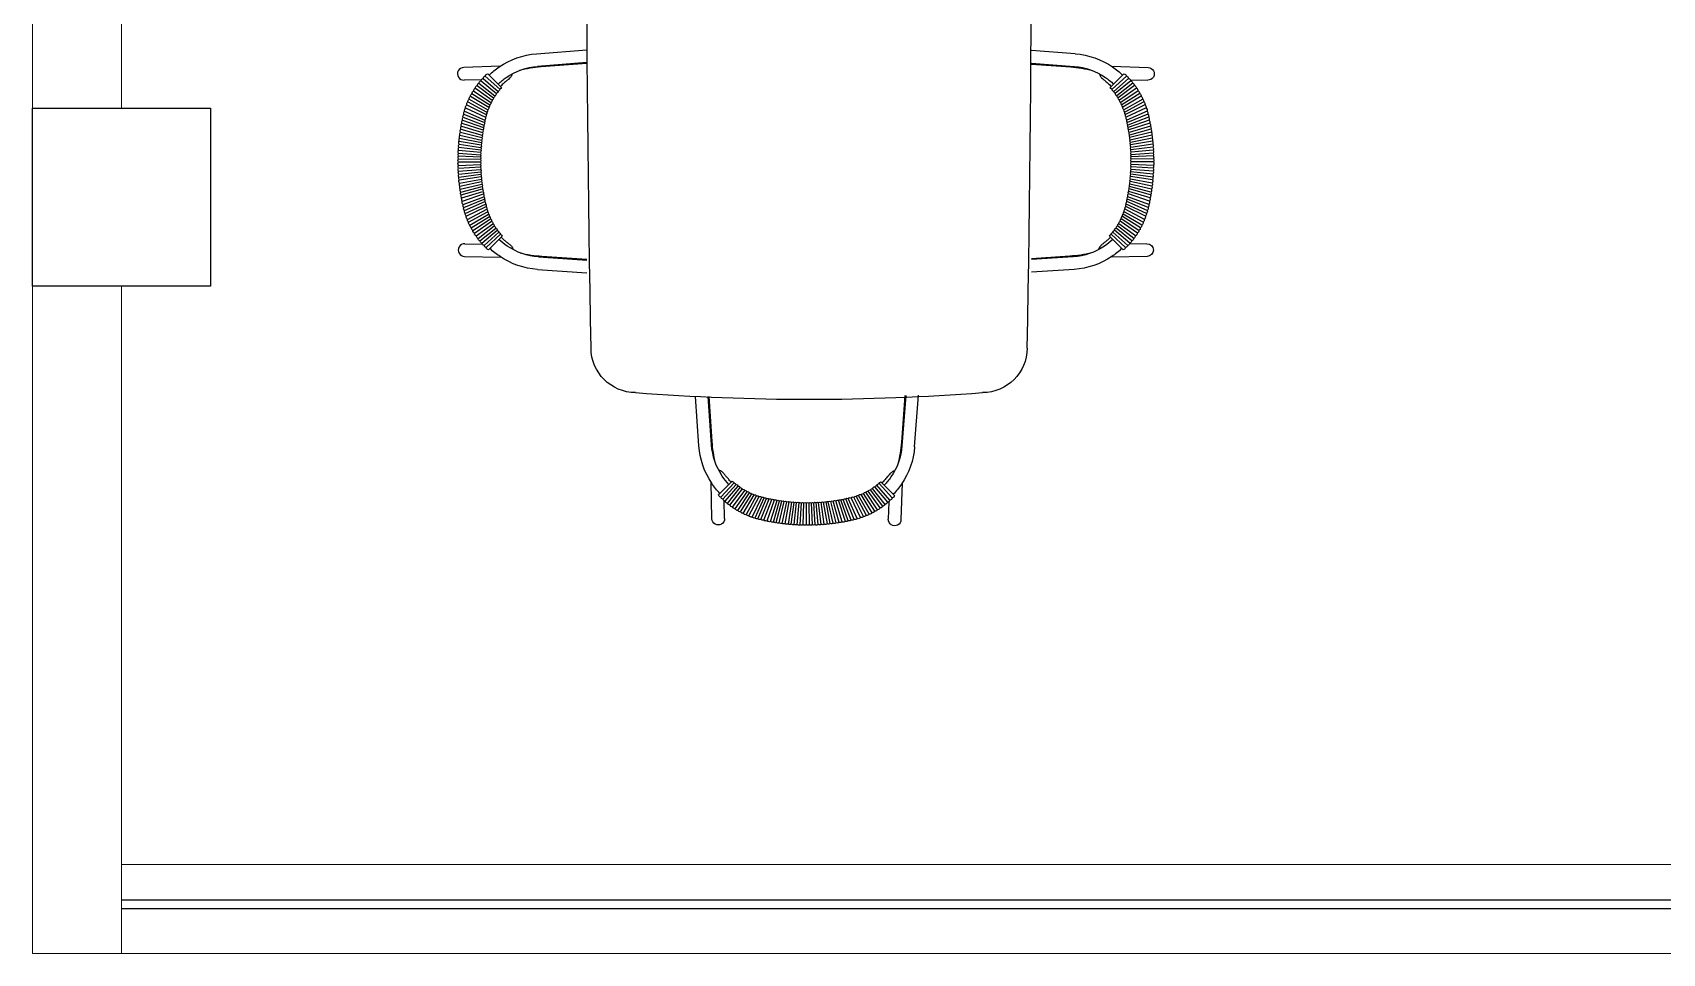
# Model space of a CAD drawing. Header units: millimetres. Extents: x 699029 to 727993, y 4486031 to 4516039.
# Drawn here: x 725362.9 to 725729.2, y 4489926 to 4490133 of the extents above; entities that cross this region are included whole.
import ezdxf

# ---------------------------------------------------------------- set-up
doc = ezdxf.new("R2010")
doc.units = ezdxf.units.MM
doc.layers.add('A-BA', color=1, linetype='Continuous')
doc.layers.add('A-TEFRIS', color=251, linetype='Continuous')
doc.layers.add('DBM_w_sld', color=111, linetype='Continuous', lineweight=20)

# ---------------------------------------------------------------- blocks, each defined once
blk = doc.blocks.new('ERT')
at = {"layer": 'A-TEFRIS'}
for p, q in [((14993.16, -10063.34), (15002.98, -10062.59)), ((15114.2, -10063.34), (15102.93, -10062.47)), ((14984.95, -10066.16), (14976.78, -10066.4)), ((14981.64, -10068.36), (14984.88, -10071.33)), ((14982.19, -10067.84), (14985.27, -10070.89)), ((15002.97, -10065.45), (14993.37, -10066.18)), ((15002.97, -10065.64), (14994.16, -10066.3)), ((15102.93, -10065.33), (15113.99, -10066.18)), ((15102.93, -10065.53), (15113.2, -10066.3)), ((15125.17, -10067.84), (15122.09, -10070.89)), ((15122.41, -10066.16), (15130.58, -10066.4)), ((15125.72, -10068.36), (15122.48, -10071.33)), ((14980.79, -10069.16), (14976.86, -10069.25)), ((14979.01, -10071.67), (14982.91, -10074.3)), ((14979.41, -10071.05), (14983.2, -10073.75)), ((14979.81, -10070.48), (14983.5, -10073.24)), ((14980.21, -10069.96), (14983.79, -10072.78)), ((14980.68, -10069.39), (14984.15, -10072.27)), ((14981.14, -10068.87), (14984.5, -10071.8)), ((15126.22, -10068.87), (15122.86, -10071.8)), ((15126.68, -10069.39), (15123.21, -10072.27)), ((15127.15, -10069.96), (15123.57, -10072.78)), ((15127.55, -10070.48), (15123.86, -10073.24)), ((15127.95, -10071.05), (15124.16, -10073.75)), ((15128.35, -10071.67), (15124.45, -10074.3)), ((15126.57, -10069.16), (15130.5, -10069.25)), ((14977.22, -10075.49), (14981.69, -10077.62)), ((14977.47, -10074.79), (14981.85, -10077.02)), ((14977.72, -10074.15), (14982.02, -10076.47)), ((14977.99, -10073.56), (14982.2, -10075.95)), ((14978.31, -10072.89), (14982.42, -10075.37)), ((14978.64, -10072.28), (14982.65, -10074.84)), ((15128.72, -10072.28), (15124.71, -10074.84)), ((15129.05, -10072.89), (15124.94, -10075.37)), ((15129.37, -10073.56), (15125.16, -10075.95)), ((15129.64, -10074.15), (15125.34, -10076.47)), ((15129.89, -10074.79), (15125.51, -10077.02)), ((15130.14, -10075.49), (15125.67, -10077.62)), ((14976.39, -10078.91), (14981.12, -10080.47)), ((14976.52, -10078.24), (14981.22, -10079.91)), ((14976.65, -10077.61), (14981.31, -10079.4)), ((14976.82, -10076.89), (14981.43, -10078.8)), ((14976.99, -10076.23), (14981.55, -10078.24)), ((15130.37, -10076.23), (15125.81, -10078.24)), ((15130.54, -10076.89), (15125.93, -10078.8)), ((15130.71, -10077.61), (15126.05, -10079.4)), ((15130.84, -10078.24), (15126.14, -10079.91)), ((15130.97, -10078.91), (15126.24, -10080.47)), ((14975.8, -10082.95), (14980.71, -10083.79)), ((14975.87, -10082.29), (14980.76, -10083.25)), ((14975.95, -10081.66), (14980.81, -10082.74)), ((14976.04, -10080.96), (14980.88, -10082.15)), ((14976.14, -10080.29), (14980.95, -10081.61)), ((14976.26, -10079.62), (14981.03, -10081.05)), ((15131.1, -10079.62), (15126.33, -10081.05)), ((15131.22, -10080.29), (15126.41, -10081.61)), ((15131.32, -10080.96), (15126.48, -10082.15)), ((15131.41, -10081.66), (15126.55, -10082.74)), ((15131.49, -10082.29), (15126.6, -10083.25)), ((15131.56, -10082.95), (15126.65, -10083.79)), ((14975.59, -10086.3), (14980.56, -10086.52)), ((14975.61, -10085.68), (14980.57, -10086.02)), ((14975.65, -10084.97), (14980.6, -10085.44)), ((14975.69, -10084.31), (14980.63, -10084.9)), ((14975.74, -10083.66), (14980.66, -10084.37)), ((15131.62, -10083.66), (15126.7, -10084.37)), ((15131.67, -10084.31), (15126.73, -10084.9)), ((15131.71, -10084.97), (15126.76, -10085.44)), ((15131.75, -10085.68), (15126.79, -10086.02)), ((15131.77, -10086.3), (15126.8, -10086.52)), ((14975.58, -10086.96), (14980.55, -10087.06)), ((14975.58, -10087.66), (14980.55, -10087.64)), ((14975.59, -10088.42), (14980.56, -10088.25)), ((14975.61, -10089.06), (14980.57, -10088.78)), ((14975.64, -10089.72), (14980.59, -10089.32)), ((14975.68, -10090.4), (14980.62, -10089.87)), ((14975.72, -10091.05), (14980.65, -10090.4)), ((15131.64, -10091.05), (15126.71, -10090.4)), ((15131.68, -10090.4), (15126.74, -10089.87)), ((15131.72, -10089.72), (15126.77, -10089.32)), ((15131.75, -10089.06), (15126.79, -10088.78)), ((15131.77, -10088.42), (15126.8, -10088.25)), ((15131.78, -10086.96), (15126.81, -10087.06)), ((15131.78, -10087.66), (15126.81, -10087.64)), ((14975.78, -10091.71), (14980.7, -10090.94)), ((14975.85, -10092.41), (14980.75, -10091.52)), ((14975.93, -10093.09), (14980.8, -10092.07)), ((14976.02, -10093.75), (14980.87, -10092.62)), ((14976.12, -10094.43), (14980.94, -10093.17)), ((14976.23, -10095.08), (14981.02, -10093.71)), ((15131.13, -10095.08), (15126.34, -10093.71)), ((15131.24, -10094.43), (15126.42, -10093.17)), ((15131.34, -10093.75), (15126.49, -10092.62)), ((15131.43, -10093.09), (15126.56, -10092.07)), ((15131.51, -10092.41), (15126.61, -10091.52)), ((15131.58, -10091.71), (15126.66, -10090.94)), ((14976.34, -10095.75), (14981.1, -10094.26)), ((14976.48, -10096.46), (14981.2, -10094.84)), ((14976.64, -10097.2), (14981.31, -10095.46)), ((14976.79, -10097.87), (14981.42, -10096.01)), ((14976.96, -10098.56), (14981.54, -10096.58)), ((14977.14, -10099.21), (14981.67, -10097.13)), ((14977.36, -10099.87), (14981.8, -10097.69)), ((15130, -10099.87), (15125.56, -10097.69)), ((15130.22, -10099.21), (15125.69, -10097.13)), ((15130.4, -10098.56), (15125.82, -10096.58)), ((15130.57, -10097.87), (15125.94, -10096.01)), ((15130.72, -10097.2), (15126.05, -10095.46)), ((15130.88, -10096.46), (15126.16, -10094.84)), ((15131.02, -10095.75), (15126.26, -10094.26)), ((14977.61, -10100.56), (14981.96, -10098.28)), ((14977.88, -10101.2), (14982.14, -10098.84)), ((14978.17, -10101.83), (14982.34, -10099.39)), ((14978.49, -10102.47), (14982.56, -10099.94)), ((14978.82, -10103.06), (14982.8, -10100.46)), ((14979.19, -10103.65), (14983.06, -10100.98)), ((14979.6, -10104.27), (14983.36, -10101.53)), ((15127.76, -10104.27), (15124, -10101.53)), ((15128.17, -10103.65), (15124.3, -10100.98)), ((15128.54, -10103.06), (15124.56, -10100.46)), ((15128.87, -10102.47), (15124.8, -10099.94)), ((15129.19, -10101.83), (15125.02, -10099.39)), ((15129.48, -10101.2), (15125.22, -10098.84)), ((15129.75, -10100.56), (15125.4, -10098.28)), ((14980, -10104.83), (14983.66, -10102.03)), ((14980.43, -10105.38), (14983.98, -10102.52)), ((14980.89, -10105.92), (14984.32, -10103.01)), ((14981.35, -10106.42), (14984.68, -10103.46)), ((14981.84, -10106.92), (14985.05, -10103.91)), ((14982.38, -10107.42), (14985.44, -10104.34)), ((15124.98, -10107.42), (15121.92, -10104.34)), ((15125.52, -10106.92), (15122.31, -10103.91)), ((15126.01, -10106.42), (15122.69, -10103.46)), ((15126.47, -10105.92), (15123.04, -10103.01)), ((15126.93, -10105.38), (15123.38, -10102.52)), ((15127.36, -10104.83), (15123.7, -10102.03)), ((14977.04, -10106.05), (14981.06, -10106.11)), ((14994.37, -10108.84), (15002.97, -10109.4)), ((15112.99, -10108.84), (15102.93, -10109.49)), ((15130.32, -10106.05), (15126.3, -10106.11)), ((14976.98, -10108.9), (14985.15, -10109.06)), ((14993.4, -10111.81), (15002.98, -10112.45)), ((14993.58, -10108.97), (15002.97, -10109.6)), ((15113.96, -10111.81), (15102.92, -10112.55)), ((15113.78, -10108.97), (15102.93, -10109.7)), ((15130.38, -10108.9), (15122.21, -10109.06)), ((15029.24, -10151.66), (15028.36, -10140.11)), ((15031.22, -10140.13), (15032.08, -10151.45)), ((15031.42, -10140.13), (15032.21, -10150.67)), ((15074.74, -10150.46), (15075.4, -10140.35)), ((15074.87, -10151.24), (15075.61, -10140.35)), ((15077.72, -10151.43), (15078.46, -10140.36)), ((15032.07, -10159.88), (15032.31, -10168.05)), ((15033.74, -10162.64), (15036.8, -10159.56)), ((15034.26, -10163.18), (15037.23, -10159.94)), ((15072.33, -10163.47), (15069.36, -10160.15)), ((15072.82, -10162.98), (15069.82, -10159.77)), ((15073.32, -10162.45), (15070.24, -10159.39)), ((15074.81, -10167.84), (15074.97, -10159.67)), ((15034.78, -10163.68), (15037.7, -10160.32)), ((15035.29, -10164.15), (15038.17, -10160.68)), ((15035.87, -10164.62), (15038.69, -10161.03)), ((15036.38, -10165.01), (15039.15, -10161.33)), ((15036.95, -10165.41), (15039.65, -10161.62)), ((15037.57, -10165.82), (15040.2, -10161.91)), ((15038.19, -10166.18), (15040.74, -10162.17)), ((15038.8, -10166.51), (15041.28, -10162.41)), ((15039.46, -10166.84), (15041.85, -10162.63)), ((15040.06, -10167.1), (15042.37, -10162.81)), ((15040.7, -10167.36), (15042.92, -10162.98)), ((15041.39, -10167.61), (15043.52, -10163.13)), ((15042.13, -10167.83), (15044.15, -10163.28)), ((15042.8, -10168.01), (15044.71, -10163.39)), ((15043.51, -10168.17), (15045.3, -10163.51)), ((15044.14, -10168.31), (15045.82, -10163.61)), ((15044.81, -10168.44), (15046.37, -10163.7)), ((15045.52, -10168.57), (15046.96, -10163.8)), ((15060.99, -10168.6), (15059.61, -10163.81)), ((15061.65, -10168.48), (15060.16, -10163.73)), ((15062.36, -10168.34), (15060.75, -10163.63)), ((15063.11, -10168.19), (15061.36, -10163.51)), ((15063.78, -10168.04), (15061.92, -10163.4)), ((15064.46, -10167.87), (15062.49, -10163.28)), ((15065.11, -10167.68), (15063.03, -10163.16)), ((15065.77, -10167.47), (15063.59, -10163.02)), ((15066.46, -10167.21), (15064.19, -10162.86)), ((15067.11, -10166.95), (15064.74, -10162.68)), ((15067.74, -10166.66), (15065.29, -10162.49)), ((15068.37, -10166.33), (15065.84, -10162.26)), ((15068.97, -10166), (15066.36, -10162.03)), ((15069.56, -10165.64), (15066.89, -10161.77)), ((15070.18, -10165.23), (15067.43, -10161.47)), ((15070.73, -10164.82), (15067.93, -10161.17)), ((15071.28, -10164.4), (15068.42, -10160.85)), ((15071.82, -10163.93), (15068.91, -10160.5)), ((15071.96, -10167.79), (15072.01, -10163.77)), ((15035.06, -10164.04), (15035.16, -10167.97)), ((15046.19, -10168.68), (15047.51, -10163.88)), ((15046.86, -10168.78), (15048.06, -10163.95)), ((15047.57, -10168.88), (15048.64, -10164.02)), ((15048.19, -10168.95), (15049.15, -10164.07)), ((15048.85, -10169.02), (15049.69, -10164.12)), ((15049.56, -10169.09), (15050.27, -10164.16)), ((15050.21, -10169.14), (15050.81, -10164.2)), ((15050.88, -10169.18), (15051.35, -10164.23)), ((15051.58, -10169.21), (15051.92, -10164.25)), ((15052.2, -10169.23), (15052.43, -10164.26)), ((15052.86, -10169.24), (15052.97, -10164.27)), ((15053.56, -10169.24), (15053.54, -10164.27)), ((15054.32, -10169.23), (15054.15, -10164.27)), ((15054.97, -10169.22), (15054.68, -10164.25)), ((15055.63, -10169.19), (15055.22, -10164.23)), ((15056.3, -10169.15), (15055.77, -10164.2)), ((15056.95, -10169.1), (15056.3, -10164.17)), ((15057.61, -10169.05), (15056.84, -10164.13)), ((15058.32, -10168.97), (15057.42, -10164.08)), ((15058.99, -10168.89), (15057.98, -10164.02)), ((15059.66, -10168.81), (15058.52, -10163.96)), ((15060.34, -10168.71), (15059.08, -10163.89))]:
    blk.add_line(p, q, dxfattribs=at)
for points in [[(15101.95, -10129.5, 0.009662), (15101.95, -9922.51, 23.5)], [(15091.95, -10139.5, -0.038462), (15013.95, -10139.5, 0.034091)]]:
    blk.add_lwpolyline(points, format="xyb", dxfattribs=at)
for centre, radius, start, end in [((14994.44, -10080.39), 17.1, 94.2772, 124.5533), ((15112.92, -10080.39), 17.1, 55.4467, 85.7228), ((14981.89, -10069.09), 0.775, 108.3962, 163.3962), ((14982.41, -10068.62), 0.816, 106.0642, 161.0642), ((14994.98, -10081.17), 18.05, 124.5533, 133.7698), ((14994.44, -10080.39), 14.25, 94.2772, 124.5533), ((15112.92, -10080.39), 14.25, 55.4467, 85.7228), ((15112.38, -10081.17), 18.05, 46.2302, 55.4467), ((15124.95, -10068.62), 0.816, 18.9358, 73.9358), ((15125.47, -10069.09), 0.775, 16.6038, 71.6038), ((14979.41, -10072.32), 0.77, 121.856, 176.856), ((14979.81, -10071.75), 0.804, 119.5494, 174.5494), ((14980.16, -10071.15), 0.753, 117.2679, 172.2679), ((14980.51, -10070.6), 0.706, 115.1299, 170.1299), ((14980.99, -10070.13), 0.804, 112.9171, 167.9171), ((14981.41, -10069.58), 0.753, 110.6353, 165.6353), ((14983.48, -10072.18), 0.677, 297.8521, 352.8521), ((14983.88, -10071.69), 0.635, 295.5676, 350.5676), ((14984.24, -10071.2), 0.655, 293.3215, 348.3215), ((14994.98, -10081.17), 15.2, 124.5533, 133.4871), ((14984.66, -10070.74), 0.627, 291.0893, 346.0893), ((14994.98, -10081.17), 14.46, 133.0673, 133.4149), ((15112.38, -10081.17), 15.2, 46.5129, 55.4467), ((15122.7, -10070.74), 0.627, 193.9107, 248.9107), ((15112.38, -10081.17), 14.46, 46.5851, 46.9327), ((15123.12, -10071.2), 0.655, 191.6785, 246.6785), ((15123.48, -10071.69), 0.635, 189.4324, 244.4324), ((15123.88, -10072.18), 0.677, 187.1479, 242.1479), ((15125.95, -10069.58), 0.753, 14.3647, 69.3647), ((15126.37, -10070.13), 0.804, 12.0829, 67.0829), ((15126.85, -10070.6), 0.706, 9.8701, 64.8701), ((15127.2, -10071.15), 0.753, 7.7321, 62.7321), ((15127.55, -10071.75), 0.804, 5.4506, 60.4506), ((15127.95, -10072.32), 0.77, 3.144, 58.144), ((14977.81, -10076.08), 0.834, 135.3704, 190.3704), ((14978.01, -10075.38), 0.8, 132.9751, 187.9751), ((14978.21, -10074.72), 0.75, 130.7032, 185.7032), ((14978.43, -10074.11), 0.704, 128.5724, 183.5724), ((14978.79, -10073.54), 0.802, 126.3649, 181.3649), ((14979.07, -10072.9), 0.752, 124.0867, 179.0867), ((14981.75, -10075.45), 0.672, 311.2727, 6.2727), ((14982.02, -10074.88), 0.631, 309.0044, 4.0044), ((14982.27, -10074.32), 0.646, 306.7812, 1.7812), ((14982.53, -10073.74), 0.675, 304.4803, 359.4803), ((14982.87, -10073.21), 0.633, 302.2022, 357.2022), ((14983.2, -10072.73), 0.594, 300.0656, 355.0656), ((15124.16, -10072.73), 0.594, 184.9344, 239.9344), ((15124.49, -10073.21), 0.633, 182.7978, 237.7978), ((15124.83, -10073.74), 0.675, 180.5197, 235.5197), ((15125.09, -10074.32), 0.646, 178.2188, 233.2188), ((15125.34, -10074.88), 0.631, 175.9956, 230.9956), ((15125.61, -10075.45), 0.672, 173.7273, 228.7273), ((15128.29, -10072.9), 0.752, 0.9133, 55.9133), ((15128.57, -10073.54), 0.802, 358.6351, 53.6351), ((15128.93, -10074.11), 0.704, 356.4276, 51.4276), ((15129.15, -10074.72), 0.75, 354.2968, 49.2968), ((15129.35, -10075.38), 0.8, 352.0249, 47.0249), ((15129.55, -10076.08), 0.834, 349.6296, 44.6296), ((14977.01, -10079.39), 0.784, 142.1683, 197.1683), ((14977.09, -10078.7), 0.738, 141.2853, 196.2853), ((14977.19, -10078.05), 0.695, 140.4543, 195.4543), ((14977.42, -10077.41), 0.795, 139.5475, 194.5475), ((14977.55, -10076.73), 0.747, 137.688, 192.688), ((14980.77, -10079.56), 0.572, 322.0217, 17.0217), ((14980.8, -10078.99), 0.656, 321.2619, 16.2619), ((14980.95, -10078.41), 0.618, 320.4734, 15.4734), ((14981.02, -10077.79), 0.695, 319.6442, 14.6442), ((14981.2, -10077.17), 0.668, 317.8415, 12.8415), ((14981.4, -10076.58), 0.627, 315.586, 10.586), ((14981.61, -10076.04), 0.589, 313.4685, 8.4685), ((15125.75, -10076.04), 0.589, 171.5315, 226.5315), ((15125.96, -10076.58), 0.627, 169.414, 224.414), ((15126.16, -10077.17), 0.668, 167.1585, 222.1585), ((15126.34, -10077.79), 0.695, 165.3558, 220.3558), ((15126.41, -10078.41), 0.618, 164.5266, 219.5266), ((15126.56, -10078.99), 0.656, 163.7381, 218.7381), ((15126.59, -10079.56), 0.572, 162.9783, 217.9783), ((15129.81, -10076.73), 0.747, 347.312, 42.312), ((15129.94, -10077.41), 0.795, 345.4525, 40.4525), ((15130.17, -10078.05), 0.695, 344.5457, 39.5457), ((15130.27, -10078.7), 0.738, 343.7147, 38.7147), ((15130.35, -10079.39), 0.784, 342.8317, 37.8317), ((14976.45, -10083.36), 0.769, 147.294, 202.294), ((14976.47, -10082.69), 0.722, 146.4294, 201.4294), ((14976.51, -10082.05), 0.678, 145.6172, 200.6172), ((14976.68, -10081.4), 0.775, 144.7741, 199.7741), ((14976.73, -10080.72), 0.728, 143.9018, 198.9018), ((14976.85, -10080.06), 0.738, 143.0512, 198.0512), ((14980.21, -10083.47), 0.59, 327.2496, 22.2496), ((14980.29, -10082.94), 0.555, 326.5409, 21.5409), ((14980.28, -10082.38), 0.635, 325.8046, 20.8046), ((14980.39, -10081.81), 0.597, 325.0423, 20.0423), ((14980.46, -10081.25), 0.605, 324.2982, 19.2982), ((14980.51, -10080.67), 0.644, 323.5251, 18.5251), ((14980.64, -10080.1), 0.607, 322.7511, 17.7511), ((15126.72, -10080.1), 0.607, 162.2489, 217.2489), ((15126.85, -10080.67), 0.644, 161.4749, 216.4749), ((15126.9, -10081.25), 0.605, 160.7018, 215.7018), ((15126.97, -10081.81), 0.597, 159.9577, 214.9577), ((15127.08, -10082.38), 0.635, 159.1954, 214.1954), ((15127.07, -10082.94), 0.555, 158.4591, 213.4591), ((15127.15, -10083.47), 0.59, 157.7504, 212.7504), ((15130.51, -10080.06), 0.738, 341.9488, 36.9488), ((15130.63, -10080.72), 0.728, 341.0982, 36.0982), ((15130.68, -10081.4), 0.775, 340.2259, 35.2259), ((15130.85, -10082.05), 0.678, 339.3828, 34.3828), ((15130.89, -10082.69), 0.722, 338.5706, 33.5706), ((15130.91, -10083.36), 0.769, 337.706, 32.706), ((14976.22, -10086.64), 0.715, 151.4772, 206.4772), ((14976.2, -10086.01), 0.67, 150.6735, 205.6735), ((14976.31, -10085.36), 0.765, 149.841, 204.841), ((14976.3, -10084.68), 0.717, 148.9814, 203.9814), ((14976.34, -10084.03), 0.711, 148.1526, 203.1526), ((14980.04, -10086.78), 0.583, 331.6461, 26.6461), ((14980.08, -10086.26), 0.547, 330.9467, 25.9467), ((14980.03, -10085.71), 0.624, 330.2221, 25.2221), ((14980.09, -10085.15), 0.585, 329.4736, 24.4736), ((14980.13, -10084.6), 0.581, 328.7518, 23.7518), ((14980.13, -10084.03), 0.628, 328.0035, 23.0035), ((15127.23, -10084.03), 0.628, 156.9965, 211.9965), ((15127.23, -10084.6), 0.581, 156.2482, 211.2482), ((15127.27, -10085.15), 0.585, 155.5264, 210.5264), ((15127.33, -10085.71), 0.624, 154.7779, 209.7779), ((15127.28, -10086.26), 0.547, 154.0533, 209.0533), ((15127.32, -10086.78), 0.583, 153.3539, 208.3539), ((15131.02, -10084.03), 0.711, 336.8474, 31.8474), ((15131.06, -10084.68), 0.717, 336.0186, 31.0186), ((15131.05, -10085.36), 0.765, 335.159, 30.159), ((15131.16, -10086.01), 0.67, 334.3265, 29.3265), ((15131.14, -10086.64), 0.715, 333.5228, 28.5228), ((14976.31, -10088.03), 0.818, 153.252, 208.252), ((14976.26, -10087.31), 0.763, 152.3345, 207.3345), ((14976.22, -10088.72), 0.699, 154.1325, 209.1325), ((14976.26, -10089.36), 0.715, 154.953, 209.953), ((14976.31, -10090.02), 0.735, 155.7944, 210.7944), ((14976.32, -10090.68), 0.702, 156.628, 211.628), ((14980, -10087.35), 0.622, 332.392, 27.392), ((14979.97, -10087.95), 0.665, 333.1889, 28.1889), ((14980.06, -10088.53), 0.573, 333.9549, 28.9549), ((14980.07, -10089.07), 0.584, 334.6705, 29.6705), ((14980.08, -10089.62), 0.6, 335.4029, 30.4029), ((14980.13, -10090.17), 0.573, 336.1287, 31.1287), ((14980.16, -10090.71), 0.587, 336.8465, 31.8465), ((15127.2, -10090.71), 0.587, 148.1535, 203.1535), ((15127.23, -10090.17), 0.573, 148.8713, 203.8713), ((15127.28, -10089.62), 0.6, 149.5971, 204.5971), ((15127.29, -10089.07), 0.584, 150.3295, 205.3295), ((15127.39, -10087.95), 0.665, 151.8111, 206.8111), ((15127.3, -10088.53), 0.573, 151.0451, 206.0451), ((15127.36, -10087.35), 0.622, 152.608, 207.608), ((15131.04, -10090.68), 0.702, 328.372, 23.372), ((15131.05, -10090.02), 0.735, 329.2056, 24.2056), ((15131.1, -10089.36), 0.715, 330.047, 25.047), ((15131.14, -10088.72), 0.699, 330.8675, 25.8675), ((15131.05, -10088.03), 0.818, 331.748, 26.748), ((15131.1, -10087.31), 0.763, 332.6655, 27.6655), ((14976.39, -10091.32), 0.718, 157.4521, 212.4521), ((14976.49, -10091.99), 0.769, 158.3149, 213.3149), ((14976.54, -10092.68), 0.739, 159.1894, 214.1894), ((14976.61, -10093.34), 0.724, 160.038, 215.038), ((14976.72, -10094), 0.745, 160.8903, 215.8903), ((14980.17, -10091.28), 0.628, 337.5984, 32.5984), ((14980.24, -10091.85), 0.604, 338.361, 33.361), ((14980.31, -10092.4), 0.592, 339.1015, 34.1015), ((14980.37, -10092.96), 0.61, 339.8458, 34.8458), ((14980.46, -10093.52), 0.585, 340.5854, 35.5854), ((14980.53, -10094.06), 0.6, 341.3187, 36.3187), ((15126.83, -10094.06), 0.6, 143.6813, 198.6813), ((15126.9, -10093.52), 0.585, 144.4146, 199.4146), ((15126.99, -10092.96), 0.61, 145.1542, 200.1542), ((15127.05, -10092.4), 0.592, 145.8985, 200.8985), ((15127.12, -10091.85), 0.604, 146.639, 201.639), ((15127.19, -10091.28), 0.628, 147.4016, 202.4016), ((15130.64, -10094), 0.745, 324.1097, 19.1097), ((15130.75, -10093.34), 0.724, 324.962, 19.962), ((15130.82, -10092.68), 0.739, 325.8106, 20.8106), ((15130.87, -10091.99), 0.769, 326.6851, 21.6851), ((15130.97, -10091.32), 0.718, 327.5479, 22.5479), ((14976.8, -10094.66), 0.713, 161.7365, 216.7365), ((14976.92, -10095.3), 0.731, 162.5747, 217.5747), ((14977.1, -10095.97), 0.784, 163.4541, 218.4541), ((14977.27, -10096.68), 0.823, 164.3868, 219.3868), ((14977.36, -10097.39), 0.742, 165.295, 220.295), ((14977.53, -10098.05), 0.765, 166.3166, 221.3166), ((14980.59, -10094.65), 0.644, 342.0889, 37.0889), ((14980.67, -10095.26), 0.677, 342.9067, 37.9067), ((14980.84, -10095.84), 0.611, 343.7039, 38.7039), ((14980.93, -10096.41), 0.631, 344.4727, 39.4727), ((14981.08, -10096.97), 0.606, 345.2385, 40.2385), ((14981.2, -10097.54), 0.624, 346.0404, 41.0404), ((14981.31, -10098.14), 0.668, 347.887, 42.887), ((15126.05, -10098.14), 0.668, 137.113, 192.113), ((15126.16, -10097.54), 0.624, 138.9596, 193.9596), ((15126.28, -10096.97), 0.606, 139.7615, 194.7615), ((15126.43, -10096.41), 0.631, 140.5273, 195.5273), ((15126.52, -10095.84), 0.611, 141.2961, 196.2961), ((15126.7, -10095.26), 0.677, 142.0933, 197.0933), ((15126.77, -10094.65), 0.644, 142.9111, 197.9111), ((15129.83, -10098.05), 0.765, 318.6834, 13.6834), ((15130, -10097.39), 0.742, 319.705, 14.705), ((15130.09, -10096.68), 0.823, 320.6132, 15.6132), ((15130.26, -10095.97), 0.784, 321.5459, 16.5459), ((15130.44, -10095.3), 0.731, 322.4253, 17.4253), ((15130.56, -10094.66), 0.713, 323.2635, 18.2635), ((14977.67, -10098.71), 0.731, 168.3168, 223.3168), ((14977.88, -10099.33), 0.748, 170.4855, 225.4855), ((14978.15, -10099.97), 0.8, 172.7547, 227.7547), ((14978.37, -10100.62), 0.757, 175.0364, 230.0364), ((14978.63, -10101.24), 0.751, 177.2462, 232.2462), ((14981.52, -10098.73), 0.633, 350.1524, 45.1524), ((14981.72, -10099.3), 0.629, 352.3486, 47.3486), ((14981.92, -10099.88), 0.646, 354.568, 49.568), ((14982.18, -10100.43), 0.617, 356.7679, 51.7679), ((14982.43, -10100.97), 0.632, 358.9424, 53.9424), ((14982.68, -10101.54), 0.675, 1.2179, 56.2179), ((14983.03, -10102.06), 0.627, 3.4854, 58.4854), ((15124.33, -10102.06), 0.627, 121.5146, 176.5146), ((15124.68, -10101.54), 0.675, 123.7821, 178.7821), ((15124.93, -10100.97), 0.632, 126.0576, 181.0576), ((15125.18, -10100.43), 0.617, 128.2321, 183.2321), ((15125.44, -10099.88), 0.646, 130.432, 185.432), ((15125.64, -10099.3), 0.629, 132.6514, 187.6514), ((15125.84, -10098.73), 0.633, 134.8476, 189.8476), ((15128.73, -10101.24), 0.751, 307.7538, 2.7538), ((15128.99, -10100.62), 0.757, 309.9636, 4.9636), ((15129.21, -10099.97), 0.8, 312.2453, 7.2453), ((15129.48, -10099.33), 0.748, 314.5145, 9.5145), ((15129.69, -10098.71), 0.731, 316.6832, 11.6832), ((14978.94, -10101.84), 0.771, 179.4772, 234.4772), ((14979.23, -10102.45), 0.736, 181.6864, 236.6864), ((14979.57, -10103.01), 0.752, 183.8682, 238.8682), ((14979.98, -10103.57), 0.804, 186.1491, 241.1491), ((14980.33, -10104.16), 0.746, 188.42, 243.42), ((14980.74, -10104.69), 0.753, 190.6165, 245.6165), ((14983.35, -10102.58), 0.634, 5.6808, 60.6808), ((14983.68, -10103.1), 0.651, 7.9178, 62.9178), ((14984.06, -10103.57), 0.622, 10.1331, 65.1331), ((14984.43, -10104.05), 0.635, 12.3208, 67.3208), ((14995.04, -10093.96), 15.2, 227.0672, 236.0011), ((14984.83, -10104.5), 0.624, 14.5132, 69.5132), ((14995.04, -10093.96), 14.46, 227.1817, 227.487), ((15112.32, -10093.96), 15.2, 303.9989, 312.9328), ((15122.53, -10104.5), 0.624, 110.4868, 165.4868), ((15112.32, -10093.96), 14.46, 312.513, 312.8183), ((15122.93, -10104.05), 0.635, 112.6792, 167.6792), ((15123.3, -10103.57), 0.622, 114.8669, 169.8669), ((15123.68, -10103.1), 0.651, 117.0822, 172.0822), ((15124.01, -10102.58), 0.634, 119.3192, 174.3192), ((15126.62, -10104.69), 0.753, 294.3835, 349.3835), ((15127.03, -10104.16), 0.746, 296.58, 351.58), ((15127.38, -10103.57), 0.804, 298.8509, 353.8509), ((15127.79, -10103.01), 0.752, 301.1318, 356.1318), ((15128.13, -10102.45), 0.736, 303.3136, 358.3136), ((15128.42, -10101.84), 0.771, 305.5228, 0.5228), ((14981.18, -10105.21), 0.773, 192.8527, 247.8527), ((14981.6, -10105.73), 0.737, 195.0651, 250.0651), ((14982.07, -10106.2), 0.752, 197.2481, 252.2481), ((14982.59, -10106.65), 0.797, 199.5188, 254.5188), ((14995.04, -10093.96), 18.05, 226.7845, 236.0011), ((14994.51, -10094.75), 14.25, 236.0011, 266.2772), ((15112.85, -10094.75), 14.25, 273.7228, 303.9989), ((15112.32, -10093.96), 18.05, 303.9989, 313.2155), ((15124.77, -10106.65), 0.797, 285.4812, 340.4812), ((15125.29, -10106.2), 0.752, 287.7519, 342.7519), ((15125.76, -10105.73), 0.737, 289.9349, 344.9349), ((15126.18, -10105.21), 0.773, 292.1473, 347.1473), ((14994.51, -10094.75), 17.1, 236.0011, 266.2772), ((15112.85, -10094.75), 17.1, 273.7228, 303.9989), ((15091.95, -10129.5), 10, 270, 0), ((15046.29, -10150.39), 17.1, 184.2772, 214.5533), ((15046.29, -10150.39), 14.25, 184.2772, 214.5533), ((15060.65, -10150.32), 14.25, 326.0011, 356.2772), ((15060.65, -10150.32), 17.1, 326.0011, 356.2772), ((15047.08, -10149.85), 18.05, 214.5533, 223.7698), ((15047.08, -10149.85), 15.2, 214.5533, 223.4871), ((15047.08, -10149.85), 14.46, 223.0673, 223.4149), ((15036.65, -10160.17), 0.627, 21.0893, 76.0893), ((15037.1, -10160.58), 0.655, 23.3215, 78.3215), ((15069.47, -10160.76), 0.622, 100.1331, 155.1331), ((15069.95, -10160.4), 0.635, 102.3208, 157.3208), ((15070.4, -10159.99), 0.624, 104.5132, 159.5132), ((15059.87, -10149.79), 14.46, 317.1817, 317.487), ((15059.87, -10149.79), 15.2, 317.0672, 326.0011), ((15059.87, -10149.79), 18.05, 316.7845, 326.0011), ((15034.53, -10162.41), 0.816, 196.0642, 251.0642), ((15035, -10162.94), 0.775, 198.3962, 253.3962), ((15035.48, -10163.42), 0.753, 200.6353, 255.6353), ((15037.6, -10160.95), 0.635, 25.5676, 80.5676), ((15038.09, -10161.35), 0.677, 27.8521, 82.8521), ((15038.63, -10161.62), 0.594, 30.0656, 85.0656), ((15039.12, -10161.96), 0.633, 32.2022, 87.2022), ((15039.65, -10162.3), 0.675, 34.4803, 89.4803), ((15040.22, -10162.56), 0.646, 36.7812, 91.7812), ((15040.79, -10162.8), 0.631, 39.0044, 94.0044), ((15041.35, -10163.07), 0.672, 41.2727, 96.2727), ((15041.94, -10163.21), 0.589, 43.4685, 98.4685), ((15042.48, -10163.42), 0.627, 45.586, 100.586), ((15043.07, -10163.63), 0.668, 47.8415, 102.8415), ((15043.7, -10163.81), 0.695, 49.6442, 104.6442), ((15044.31, -10163.87), 0.618, 50.4734, 105.4734), ((15044.89, -10164.02), 0.656, 51.2619, 106.2619), ((15045.47, -10164.06), 0.572, 52.0217, 107.0217), ((15046, -10164.19), 0.607, 52.7511, 107.7511), ((15046.58, -10164.31), 0.644, 53.5251, 108.5251), ((15047.16, -10164.37), 0.605, 54.2982, 109.2982), ((15059.42, -10164.36), 0.585, 70.5854, 125.5854), ((15059.97, -10164.29), 0.6, 71.3187, 126.3187), ((15060.55, -10164.24), 0.644, 72.0889, 127.0889), ((15061.16, -10164.16), 0.677, 72.9067, 127.9067), ((15061.74, -10163.99), 0.611, 73.7039, 128.7039), ((15062.32, -10163.89), 0.631, 74.4727, 129.4727), ((15062.88, -10163.75), 0.606, 75.2385, 130.2385), ((15063.44, -10163.63), 0.624, 76.0404, 131.0404), ((15064.05, -10163.51), 0.668, 77.887, 132.887), ((15064.64, -10163.31), 0.633, 80.1524, 135.1524), ((15065.21, -10163.11), 0.629, 82.3486, 137.3486), ((15065.78, -10162.91), 0.646, 84.568, 139.568), ((15066.33, -10162.64), 0.617, 86.7679, 141.7679), ((15066.87, -10162.4), 0.632, 88.9424, 143.9424), ((15067.45, -10162.14), 0.675, 91.2179, 146.2179), ((15067.97, -10161.8), 0.627, 93.4854, 148.4854), ((15068.48, -10161.48), 0.634, 95.6808, 150.6808), ((15069, -10161.15), 0.651, 97.9178, 152.9178), ((15071.63, -10163.22), 0.737, 285.0651, 340.0651), ((15072.1, -10162.75), 0.752, 287.2481, 342.2481), ((15072.55, -10162.23), 0.797, 289.5188, 344.5188), ((15036.03, -10163.83), 0.804, 202.9171, 257.9171), ((15036.5, -10164.32), 0.706, 205.1299, 260.1299), ((15037.05, -10164.67), 0.753, 207.2679, 262.2679), ((15037.65, -10165.02), 0.804, 209.5494, 264.5494), ((15038.23, -10165.41), 0.77, 211.856, 266.856), ((15038.81, -10165.76), 0.752, 214.0867, 269.0867), ((15039.44, -10166.04), 0.802, 216.3649, 271.3649), ((15040.01, -10166.4), 0.704, 218.5724, 273.5724), ((15040.62, -10166.61), 0.75, 220.7032, 275.7032), ((15041.28, -10166.81), 0.8, 222.9751, 277.9751), ((15047.72, -10164.44), 0.597, 55.0423, 110.0423), ((15048.28, -10164.54), 0.635, 55.8046, 110.8046), ((15048.84, -10164.53), 0.555, 56.5409, 111.5409), ((15049.37, -10164.62), 0.59, 57.2496, 112.2496), ((15049.94, -10164.7), 0.628, 58.0035, 113.0035), ((15050.5, -10164.7), 0.581, 58.7518, 113.7518), ((15051.05, -10164.73), 0.585, 59.4736, 114.4736), ((15051.61, -10164.79), 0.624, 60.2221, 115.2221), ((15052.16, -10164.74), 0.547, 60.9467, 115.9467), ((15052.69, -10164.79), 0.583, 61.6461, 116.6461), ((15053.25, -10164.83), 0.622, 62.392, 117.392), ((15053.85, -10164.86), 0.665, 63.1889, 118.1889), ((15054.43, -10164.77), 0.573, 63.9549, 118.9549), ((15054.97, -10164.76), 0.584, 64.6705, 119.6705), ((15055.53, -10164.75), 0.6, 65.4029, 120.4029), ((15056.07, -10164.7), 0.573, 66.1287, 121.1287), ((15056.61, -10164.67), 0.587, 66.8465, 121.8465), ((15057.18, -10164.66), 0.628, 67.5984, 122.5984), ((15057.75, -10164.58), 0.604, 68.361, 123.361), ((15058.31, -10164.51), 0.592, 69.1015, 124.1015), ((15058.87, -10164.46), 0.61, 69.8458, 124.8458), ((15065.24, -10166.95), 0.748, 260.4855, 315.4855), ((15065.87, -10166.68), 0.8, 262.7547, 317.7547), ((15066.53, -10166.46), 0.757, 265.0364, 320.0364), ((15067.14, -10166.2), 0.751, 267.2462, 322.2462), ((15067.74, -10165.88), 0.771, 269.4772, 324.4772), ((15068.35, -10165.6), 0.736, 271.6864, 326.6864), ((15068.91, -10165.25), 0.752, 273.8682, 328.8682), ((15069.47, -10164.84), 0.804, 276.1491, 331.1491), ((15070.07, -10164.49), 0.746, 278.42, 333.42), ((15070.6, -10164.08), 0.753, 280.6165, 335.6165), ((15071.11, -10163.64), 0.773, 282.8527, 337.8527), ((15041.98, -10167.01), 0.834, 225.3704, 280.3704), ((15042.63, -10167.28), 0.747, 227.688, 282.688), ((15043.31, -10167.4), 0.795, 229.5475, 284.5475), ((15043.96, -10167.64), 0.695, 230.4543, 285.4543), ((15044.6, -10167.73), 0.738, 231.2853, 286.2853), ((15045.29, -10167.82), 0.784, 232.1683, 287.1683), ((15045.97, -10167.98), 0.738, 233.0512, 288.0512), ((15046.62, -10168.09), 0.728, 233.9018, 288.9018), ((15047.31, -10168.15), 0.775, 234.7741, 289.7741), ((15047.95, -10168.32), 0.678, 235.6172, 290.6172), ((15048.59, -10168.35), 0.722, 236.4294, 291.4294), ((15049.27, -10168.38), 0.769, 237.294, 292.294), ((15049.93, -10168.48), 0.711, 238.1526, 293.1526), ((15050.58, -10168.52), 0.717, 238.9814, 293.9814), ((15051.26, -10168.52), 0.765, 239.841, 294.841), ((15051.91, -10168.63), 0.67, 240.6735, 295.6735), ((15052.54, -10168.6), 0.715, 241.4772, 296.4772), ((15053.21, -10168.57), 0.763, 242.3345, 297.3345), ((15053.93, -10168.51), 0.818, 243.252, 298.252), ((15054.62, -10168.61), 0.699, 244.1325, 299.1325), ((15055.27, -10168.57), 0.715, 244.953, 299.953), ((15055.93, -10168.52), 0.735, 245.7944, 300.7944), ((15056.58, -10168.5), 0.702, 246.628, 301.628), ((15057.22, -10168.44), 0.718, 247.4521, 302.4521), ((15057.89, -10168.33), 0.769, 248.3149, 303.3149), ((15058.58, -10168.28), 0.739, 249.1894, 304.1894), ((15059.24, -10168.21), 0.724, 250.038, 305.038), ((15059.9, -10168.1), 0.745, 250.8903, 305.8903), ((15060.56, -10168.03), 0.713, 251.7365, 306.7365), ((15061.21, -10167.9), 0.731, 252.5747, 307.5747), ((15061.88, -10167.73), 0.784, 253.4541, 308.4541), ((15062.59, -10167.55), 0.823, 254.3868, 309.3868), ((15063.3, -10167.47), 0.742, 255.295, 310.295), ((15063.96, -10167.29), 0.765, 256.3166, 311.3166), ((15064.61, -10167.15), 0.731, 258.3168, 313.3168)]:
    blk.add_arc(centre, radius, start, end, dxfattribs=at)
for centre, major_axis, ratio, start_param, end_param in [((14976.82, -10067.83), (1.44, 0.04), 0.990062, 1.570796, 4.712389), ((14996.25, -10094.34), (-0.14, 28.12), 0.999391, 0.069771, 0.24536), ((14977.01, -10107.48), (-1.44, 0.03), 0.990062, -1.570796, 1.570796), ((14996.19, -10080.78), (-0.14, 28.12), 0.999391, 2.896233, 3.071822), ((15060.25, -10148.57), (-28.12, -0.14), 0.999391, 0.069771, 0.24536), ((15046.68, -10148.64), (-28.12, -0.14), 0.999391, 2.896233, 3.071822), ((15033.73, -10168.01), (-0.04, 1.44), 0.990062, 1.570796, 4.712389), ((15073.38, -10167.82), (-0.03, -1.44), 0.990062, 4.712389, 7.853982)]:
    blk.add_ellipse(centre, major_axis=major_axis, ratio=ratio, start_param=start_param, end_param=end_param, dxfattribs=at)
at = {"layer": 'A-TEFRIS', "extrusion": (0, 0, -1)}
for centre, major_axis, ratio, start_param, end_param in [((15111.11, -10094.34), (0.14, 28.12), 0.999391, 0.069771, 0.24536), ((15130.54, -10067.83), (-1.44, 0.04), 0.990062, 1.570796, 4.712389), ((15111.17, -10080.78), (0.14, 28.12), 0.999391, 2.896233, 3.071822), ((15130.35, -10107.48), (1.44, 0.03), 0.990062, 4.712389, 7.853982)]:
    blk.add_ellipse(centre, major_axis=major_axis, ratio=ratio, start_param=start_param, end_param=end_param, dxfattribs=at)
at = {"layer": 'A-TEFRIS'}
for points, knots in [([(14987.7, -10067.83), (14987.7, -10067.85), (14987.7, -10067.86), (14987.66, -10068.01), (14987.61, -10068.15), (14987.5, -10068.37), (14987.44, -10068.46), (14987.32, -10068.61), (14987.27, -10068.67), (14987.1, -10068.85), (14986.97, -10068.96), (14986.69, -10069.21), (14986.53, -10069.34), (14986.24, -10069.59), (14986.11, -10069.7), (14985.76, -10070.01), (14985.52, -10070.22), (14985.22, -10070.49), (14985.16, -10070.55), (14985.1, -10070.61)], [2.813943, 2.813943, 2.813943, 2.813943, 2.855966, 2.855966, 3.345502, 3.345502, 3.775495, 3.775495, 4.215043, 4.215043, 5.154967, 5.154967, 6.068794, 6.068794, 6.674163, 6.674163, 7.695187, 7.695187, 7.958077, 7.958077, 7.958077, 7.958077]), ([(15119.66, -10067.83), (15119.66, -10067.85), (15119.67, -10067.86), (15119.7, -10068.01), (15119.75, -10068.15), (15119.86, -10068.37), (15119.92, -10068.46), (15120.04, -10068.61), (15120.09, -10068.67), (15120.26, -10068.85), (15120.39, -10068.96), (15120.67, -10069.21), (15120.83, -10069.34), (15121.12, -10069.59), (15121.25, -10069.7), (15121.6, -10070.01), (15121.84, -10070.22), (15122.14, -10070.49), (15122.2, -10070.55), (15122.26, -10070.61)], [2.813943, 2.813943, 2.813943, 2.813943, 2.855966, 2.855966, 3.345502, 3.345502, 3.775495, 3.775495, 4.215043, 4.215043, 5.154967, 5.154967, 6.068794, 6.068794, 6.674163, 6.674163, 7.695187, 7.695187, 7.958077, 7.958077, 7.958077, 7.958077]), ([(14985.27, -10104.62), (14985.48, -10104.82), (14985.7, -10105.02), (14986.12, -10105.38), (14986.32, -10105.55), (14986.69, -10105.86), (14986.87, -10106), (14987.2, -10106.29), (14987.34, -10106.41), (14987.57, -10106.68), (14987.66, -10106.79), (14987.8, -10107.05), (14987.85, -10107.18), (14987.89, -10107.34), (14987.89, -10107.36), (14987.89, -10107.37)], [0, 0, 0, 0, 0.924472, 0.924472, 1.834443, 1.834443, 2.81164, 2.81164, 4.008692, 4.008692, 4.601246, 4.601246, 5.094374, 5.094374, 5.140563, 5.140563, 5.140563, 5.140563]), ([(15122.1, -10104.62), (15121.88, -10104.82), (15121.66, -10105.02), (15121.24, -10105.38), (15121.04, -10105.55), (15120.67, -10105.86), (15120.49, -10106), (15120.16, -10106.29), (15120.02, -10106.41), (15119.79, -10106.68), (15119.7, -10106.79), (15119.56, -10107.05), (15119.51, -10107.18), (15119.47, -10107.34), (15119.47, -10107.36), (15119.47, -10107.37)], [0, 0, 0, 0, 0.924472, 0.924472, 1.834443, 1.834443, 2.81164, 2.81164, 4.008692, 4.008692, 4.601246, 4.601246, 5.094374, 5.094374, 5.140563, 5.140563, 5.140563, 5.140563]), ([(15033.74, -10157.13), (15033.75, -10157.13), (15033.76, -10157.13), (15033.92, -10157.16), (15034.06, -10157.21), (15034.28, -10157.33), (15034.36, -10157.39), (15034.51, -10157.5), (15034.57, -10157.56), (15034.75, -10157.73), (15034.86, -10157.85), (15035.11, -10158.13), (15035.25, -10158.29), (15035.5, -10158.59), (15035.6, -10158.71), (15035.91, -10159.06), (15036.12, -10159.31), (15036.4, -10159.6), (15036.45, -10159.66), (15036.51, -10159.73)], [2.813943, 2.813943, 2.813943, 2.813943, 2.855966, 2.855966, 3.345502, 3.345502, 3.775495, 3.775495, 4.215043, 4.215043, 5.154967, 5.154967, 6.068794, 6.068794, 6.674163, 6.674163, 7.695187, 7.695187, 7.958077, 7.958077, 7.958077, 7.958077]), ([(15070.53, -10159.56), (15070.72, -10159.34), (15070.92, -10159.12), (15071.28, -10158.71), (15071.45, -10158.51), (15071.76, -10158.13), (15071.91, -10157.96), (15072.19, -10157.63), (15072.32, -10157.48), (15072.58, -10157.25), (15072.69, -10157.17), (15072.95, -10157.03), (15073.09, -10156.97), (15073.25, -10156.94), (15073.26, -10156.94), (15073.27, -10156.93)], [0, 0, 0, 0, 0.924472, 0.924472, 1.834443, 1.834443, 2.81164, 2.81164, 4.008692, 4.008692, 4.601246, 4.601246, 5.094374, 5.094374, 5.140563, 5.140563, 5.140563, 5.140563])]:
    blk.add_open_spline(points, degree=3, knots=knots, dxfattribs=at)
blk = doc.blocks.new('MASA111')
at = {"layer": 'A-TEFRIS'}
blk.add_lwpolyline([(15003.95, -10129.5, -0.009662), (15003.95, -9922.51, -23.5)], format="xyb", dxfattribs=at)
blk.add_arc((15013.95, -10129.5), 10, 180, 270, dxfattribs=at)
at = {"color": 6, "lineweight": 53}
blk.add_blockref('ERT', (0, 0), dxfattribs=at)
blk = doc.blocks.new('DFGNHNBG')
at = {"color": 6, "lineweight": 53}
blk.add_blockref('MASA111', (2293.15, -118.26), dxfattribs=at)

msp = doc.modelspace()

# ---------------------------------------------------------------- linework, layer by layer
at = {"color": 4}
for points in [[(726101.54, 4489938), (725382.93, 4489938)], [(726101.54, 4489936), (725382.93, 4489936)]]:
    msp.add_lwpolyline(points, dxfattribs=at)
at = {"layer": 'A-BA', "ltscale": 10}
msp.add_lwpolyline([(725402.95, 4490076), (725362.95, 4490076), (725362.95, 4490116), (725402.95, 4490116)], close=True, dxfattribs=at)
at = {"layer": 'DBM_w_sld'}
for points in [[(725362.94, 4491126), (725362.94, 4490076)], [(725382.94, 4490630.26), (725382.94, 4490116)], [(726121.54, 4489926), (725362.94, 4489926), (725362.94, 4490076)], [(725382.93, 4490076), (725382.93, 4489946), (726101.54, 4489946), (726101.54, 4490076)], [(725382.93, 4489946), (725382.93, 4489926)]]:
    msp.add_lwpolyline(points, dxfattribs=at)

# ---------------------------------------------------------------- block references
at = {"color": 6, "lineweight": 53, "xscale": -1}
msp.add_blockref('DFGNHNBG', (742883.55, 4500309.82), dxfattribs=at)

doc.saveas('drawing.dxf')
